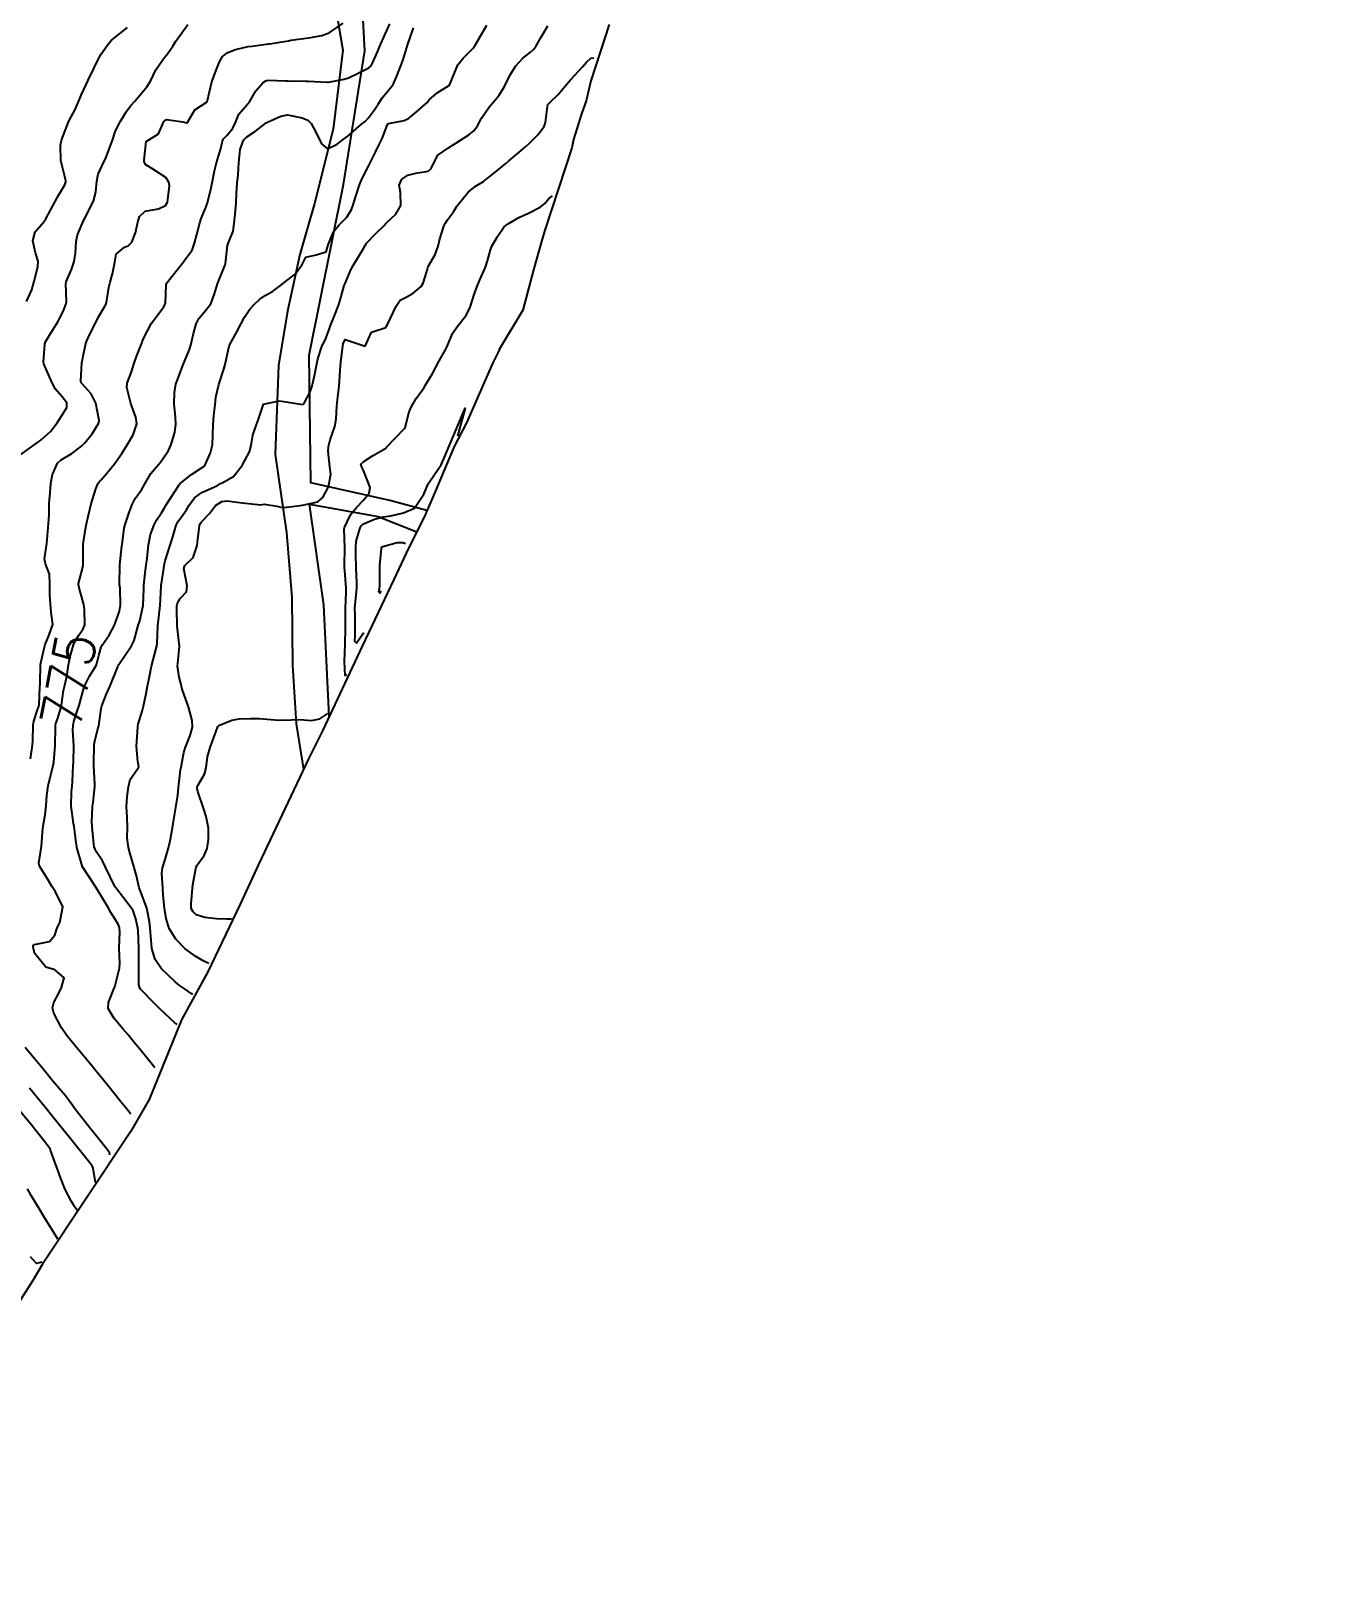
# Model space of a CAD drawing. Header units: metres. Extents: x 318500 to 325275, y 7408834 to 7428799.
# Drawn here: x 324009.8 to 324139.4, y 7420015.6 to 7420168.2 of the extents above; entities that cross this region are included whole.
import ezdxf
from ezdxf.enums import TextEntityAlignment as Align

# ---------------------------------------------------------------- set-up
doc = ezdxf.new("R2010")
doc.units = ezdxf.units.M
doc.header["$MEASUREMENT"] = 0
for name, color, linetype in [('Area', 45, 'Continuous'), ('Cotas', 45, 'Continuous'), ('Curvas de Nivel 1m', 11, 'Continuous'), ('Curvas de Nivel 5m', 15, 'Continuous'), ('Vias Primárias', 230, 'Continuous'), ('Vias Secundárias', 230, 'Continuous')]:
    doc.layers.add(name, color=color, linetype=linetype)
doc.styles.add('Style-STANDARD', font='STANDARD.shx')

msp = doc.modelspace()

# ---------------------------------------------------------------- linework, layer by layer
at = {"layer": 'Area'}
msp.add_lwpolyline([(324067.12, 7420168.86), (324065.32, 7420163.28), (324064.84, 7420161.31), (324064.43, 7420160.1), (324063.59, 7420157.46), (324063.43, 7420156.64), (324060.76, 7420148.46), (324060.41, 7420147.33), (324059.63, 7420144.53), (324058.56, 7420140.55), (324056.24, 7420136.64), (324056.28, 7420136.7), (324055.58, 7420135.24), (324053, 7420129.37), (324051.75, 7420127), (324049.91, 7420122.61), (324048.79, 7420120.02), (324047.27, 7420116.99), (324045.78, 7420113.81), (324042.64, 7420107.2), (324038.7, 7420098.81), (324037.33, 7420096.05), (324032.36, 7420085.57), (324030.55, 7420081.62), (324027.35, 7420074.92), (324024.72, 7420070.14), (324021.52, 7420062.24), (324019.66, 7420059.06), (324010.95, 7420045.93), (324010.09, 7420044.47), (324010.06, 7420044.4), (324008.01, 7420041.18)], dxfattribs=at)
at = {"layer": 'Curvas de Nivel 1m', "flags": 128}
for points, elevation in [([(324008.8, 7420126.22), (324010.45, 7420127.4), (324010.66, 7420127.54), (324010.81, 7420127.66), (324011.72, 7420128.49), (324012.41, 7420129.37), (324012.57, 7420129.63), (324012.85, 7420130.09), (324013.34, 7420130.88), (324013.35, 7420131.36), (324012.88, 7420131.95), (324012.22, 7420132.7), (324011.87, 7420133.38), (324011.09, 7420135.21), (324011.04, 7420135.39), (324011.18, 7420137.15), (324011.25, 7420137.39), (324011.65, 7420138.07), (324012.45, 7420139.37), (324012.64, 7420139.7), (324012.99, 7420140.39), (324013.27, 7420141.08), (324013.31, 7420141.36), (324013.25, 7420143.13), (324013.29, 7420143.36), (324013.81, 7420144.58), (324014.08, 7420145.35), (324014.22, 7420146.19), (324014.28, 7420147.35), (324014.42, 7420148.02), (324014.97, 7420149.34), (324015.02, 7420149.43), (324015.11, 7420149.58), (324016, 7420151.33), (324016.24, 7420152.23), (324016.33, 7420153.32), (324016.46, 7420154.03), (324017.07, 7420155.31), (324017.19, 7420155.53), (324017.86, 7420157.3), (324018.19, 7420158.33), (324018.68, 7420159.29), (324018.9, 7420159.63), (324019.25, 7420160.19), (324019.71, 7420160.83), (324020.09, 7420161.27), (324020.64, 7420161.9), (324021.28, 7420162.69), (324021.64, 7420163.25), (324022.19, 7420164.36), (324022.76, 7420165.24), (324023, 7420165.56), (324023.33, 7420165.95), (324023.86, 7420166.7), (324024.17, 7420167.22), (324025.37, 7420168.86)], 773), ([(324009.75, 7420096.05), (324009.95, 7420097.39), (324009.98, 7420097.83), (324010.01, 7420099.39), (324010.07, 7420099.77), (324010.46, 7420100.9), (324010.59, 7420101.27), (324010.61, 7420101.39), (324010.69, 7420103.19), (324010.7, 7420103.39), (324010.7, 7420103.59), (324010.74, 7420105.39), (324011.07, 7420106.86), (324011.22, 7420107.38), (324011.6, 7420108.34), (324011.96, 7420109.37), (324011.81, 7420110.59), (324011.73, 7420111.37), (324011.68, 7420112.31), (324011.66, 7420113.37), (324011.62, 7420114.35), (324011.23, 7420115.38), (324011.15, 7420115.87), (324011.37, 7420117.38), (324011.48, 7420118.59), (324011.55, 7420119.38), (324011.59, 7420120.25), (324011.61, 7420121.38), (324011.69, 7420122.43), (324011.77, 7420123.37), (324011.92, 7420124.23), (324012.44, 7420125.37), (324012.79, 7420125.68), (324013.84, 7420126.31), (324014.81, 7420127.03), (324015.12, 7420127.34), (324015.87, 7420128.28), (324016.51, 7420129.31), (324016.56, 7420129.6), (324016.22, 7420131.32), (324015.78, 7420132.22), (324014.89, 7420133.22), (324014.79, 7420133.34), (324014.75, 7420133.48), (324014.85, 7420135.34), (324014.86, 7420135.41), (324014.93, 7420135.8), (324015.19, 7420137.09), (324015.26, 7420137.34), (324015.52, 7420137.9), (324016.22, 7420139.32), (324016.47, 7420139.82), (324016.99, 7420140.71), (324017.21, 7420141.09), (324017.29, 7420141.31), (324017.53, 7420142.79), (324017.64, 7420143.3), (324017.9, 7420144.15), (324018.11, 7420145.29), (324018.25, 7420146.1), (324019.07, 7420146.77), (324019.44, 7420146.91), (324019.8, 7420147.27), (324020.17, 7420148.19), (324020.38, 7420149.27), (324020.55, 7420149.83), (324021.12, 7420150.34), (324022.46, 7420150.58), (324023.13, 7420150.91), (324023.33, 7420151.23), (324023.53, 7420152.85), (324023.48, 7420153.23), (324023.17, 7420153.68), (324021.96, 7420154.47), (324021.19, 7420154.94), (324021.03, 7420155.26), (324021.04, 7420155.42), (324021.21, 7420157.26), (324022.45, 7420158.01), (324022.98, 7420159.23), (324023.09, 7420159.39), (324023.24, 7420159.45), (324024.86, 7420159.21), (324025.24, 7420159.12), (324025.31, 7420159.13), (324025.34, 7420159.2), (324026.04, 7420160.41), (324027.27, 7420161.18), (324027.73, 7420163.17), (324028.15, 7420164.32), (324028.48, 7420165.16), (324028.78, 7420165.7), (324029.33, 7420166.1), (324030.09, 7420166.39), (324031.34, 7420166.67), (324031.74, 7420166.72), (324033.35, 7420166.94), (324033.48, 7420166.96), (324034.29, 7420167.09), (324035.35, 7420167.26), (324035.58, 7420167.3), (324037.36, 7420167.55), (324038.63, 7420167.76), (324039.36, 7420168.03), (324040.75, 7420169)], 774), ([(324024.29, 7420069.68), (324024.05, 7420069.87), (324022.6, 7420071.22), (324022.08, 7420071.73), (324020.62, 7420073.24), (324020.48, 7420073.62), (324020.5, 7420075.25), (324020.51, 7420076.88), (324020.5, 7420077.25), (324020.42, 7420079), (324020.4, 7420079.25), (324020.19, 7420080.18), (324019.92, 7420080.98), (324019.75, 7420081.26), (324018.23, 7420083.23), (324018.19, 7420083.28), (324018.13, 7420083.39), (324017.19, 7420085.3), (324016.88, 7420085.91), (324016.28, 7420086.86), (324016.08, 7420087.31), (324016.04, 7420087.56), (324015.86, 7420089.31), (324015.83, 7420089.8), (324015.91, 7420091.31), (324015.96, 7420091.7), (324016.12, 7420093.31), (324016.13, 7420093.55), (324016.03, 7420095.31), (324016.03, 7420095.68), (324016.05, 7420097.31), (324016.09, 7420097.65), (324016.44, 7420099), (324016.52, 7420099.31), (324016.75, 7420101.02), (324016.82, 7420101.3), (324017.3, 7420102.49), (324017.64, 7420103.29), (324018.4, 7420105.16), (324018.45, 7420105.28), (324018.47, 7420105.33), (324018.52, 7420105.41), (324019.78, 7420107.26), (324020.03, 7420107.78), (324020.44, 7420109.25), (324020.58, 7420109.72), (324020.92, 7420111.26), (324020.99, 7420112.89), (324021, 7420113.25), (324021.14, 7420114.76), (324021.21, 7420115.25), (324021.31, 7420115.89), (324021.45, 7420117.25), (324021.66, 7420118.28), (324022.01, 7420119.24), (324022.25, 7420119.71), (324022.73, 7420120.44), (324023.03, 7420120.93), (324023.21, 7420121.22), (324024.08, 7420122.54), (324024.48, 7420123.2), (324024.61, 7420123.35), (324024.76, 7420123.48), (324025.72, 7420124.25), (324026.79, 7420124.94), (324026.93, 7420125.03), (324027.06, 7420125.18), (324027.59, 7420126.39), (324027.8, 7420127.17), (324027.83, 7420128.17), (324027.86, 7420129.16), (324027.94, 7420130.08), (324028.05, 7420131.16), (324028.14, 7420131.9), (324028.44, 7420133.16), (324028.92, 7420134.67), (324029.04, 7420135.15), (324029.38, 7420136.71), (324029.53, 7420137.14), (324030.22, 7420138.39), (324030.62, 7420139.13), (324030.98, 7420139.84), (324031.49, 7420140.62), (324031.93, 7420141.11), (324032.48, 7420141.64), (324033.01, 7420141.99), (324033.74, 7420142.37), (324034.66, 7420143.08), (324035.03, 7420143.39), (324036, 7420144.1), (324036.68, 7420145.05), (324037.07, 7420145.8), (324038.07, 7420146.03), (324039.07, 7420146.32), (324039.27, 7420147.02), (324039.81, 7420148.29), (324040.36, 7420149), (324040.74, 7420149.37), (324041.12, 7420149.77), (324041.58, 7420150.53), (324041.74, 7420150.98), (324042.03, 7420151.85), (324042.39, 7420152.97), (324042.6, 7420153.54), (324043.19, 7420154.67), (324043.28, 7420154.86), (324043.33, 7420154.96), (324043.96, 7420156.21), (324044.33, 7420156.95), (324044.61, 7420157.57), (324045.14, 7420158.94), (324045.18, 7420159.01), (324045.24, 7420159.05), (324046.82, 7420159.34), (324047.25, 7420159.54), (324047.99, 7420160.16), (324048.84, 7420160.89), (324049.05, 7420161.11), (324049.28, 7420161.38), (324050.07, 7420162.1), (324051.3, 7420162.86), (324052.14, 7420164.85), (324052.66, 7420165.51), (324053.34, 7420166.21), (324053.64, 7420166.53), (324053.86, 7420166.82), (324054.42, 7420167.77), (324054.99, 7420168.81)], 777), ([(324025.84, 7420072.66), (324025.69, 7420072.77), (324025.09, 7420073.19), (324024.51, 7420073.6), (324024.11, 7420073.92), (324023.44, 7420074.54), (324022.74, 7420075.22), (324022.13, 7420076.14), (324021.79, 7420077.23), (324021.74, 7420077.65), (324021.61, 7420079.24), (324021.55, 7420079.87), (324021.3, 7420081.24), (324020.72, 7420082.74), (324020.53, 7420083.25), (324020.25, 7420084.45), (324020.03, 7420085.25), (324019.63, 7420086.61), (324019.46, 7420087.26), (324019.35, 7420088.21), (324019.37, 7420089.26), (324019.35, 7420090.24), (324019.28, 7420091.27), (324019.34, 7420092.26), (324019.46, 7420093.26), (324019.63, 7420094), (324020.39, 7420095.09), (324020.46, 7420095.18), (324020.48, 7420095.25), (324020.4, 7420095.79), (324020.26, 7420097.25), (324020.38, 7420099.2), (324020.39, 7420099.25), (324020.4, 7420099.29), (324020.44, 7420099.46), (324020.86, 7420100.85), (324020.96, 7420101.25), (324021.21, 7420102.53), (324021.34, 7420103.24), (324021.54, 7420104.21), (324021.74, 7420105.24), (324021.9, 7420105.86), (324022.29, 7420107.23), (324022.32, 7420107.47), (324022.38, 7420109.23), (324022.6, 7420111.23), (324022.71, 7420113.15), (324022.72, 7420113.23), (324022.96, 7420114.92), (324023, 7420115.22), (324023.11, 7420115.67), (324023.6, 7420117.22), (324023.86, 7420118.04), (324024.21, 7420119.21), (324024.37, 7420119.55), (324024.72, 7420120.04), (324025.21, 7420120.72), (324025.48, 7420121.19), (324026.01, 7420121.92), (324026.75, 7420122.44), (324028.28, 7420123.16), (324028.59, 7420123.33), (324028.76, 7420123.42), (324029.88, 7420124.03), (324030.75, 7420125.12), (324030.76, 7420125.15), (324030.79, 7420125.2), (324031.46, 7420126.47), (324031.64, 7420127.11), (324031.81, 7420128.13), (324032.13, 7420129.11), (324032.32, 7420129.63), (324032.81, 7420131.1), (324032.82, 7420131.15), (324032.87, 7420131.22), (324034.42, 7420131.54), (324034.88, 7420131.49), (324036.75, 7420131.17), (324036.87, 7420131.24), (324037.49, 7420132.44), (324037.68, 7420133.03), (324037.93, 7420134.01), (324038.11, 7420135.03), (324038.24, 7420135.72), (324038.66, 7420137.02), (324038.76, 7420137.21), (324038.96, 7420137.57), (324039.36, 7420138.63), (324039.5, 7420139.01), (324039.88, 7420139.89), (324040.29, 7420141), (324040.46, 7420141.54), (324040.87, 7420142.99), (324040.91, 7420143.11), (324041.04, 7420143.42), (324041.52, 7420144.52), (324041.75, 7420144.98), (324042.77, 7420146.65), (324042.94, 7420146.96), (324042.99, 7420147.05), (324043.08, 7420147.18), (324043.96, 7420148.09), (324044.81, 7420148.94), (324044.96, 7420149.1), (324045.11, 7420149.25), (324045.98, 7420150.07), (324046.47, 7420150.92), (324046.44, 7420152.2), (324046.32, 7420152.92), (324046.56, 7420153.53), (324047.18, 7420153.93), (324047.95, 7420154.12), (324049.18, 7420154.33), (324049.49, 7420154.57), (324049.62, 7420154.88), (324050.15, 7420155.92), (324051.22, 7420156.64), (324051.36, 7420156.72), (324051.56, 7420156.85), (324053.23, 7420157.93), (324053.73, 7420158.33), (324054.07, 7420158.82), (324054.48, 7420159.58), (324055.27, 7420160.74), (324055.3, 7420160.78), (324055.33, 7420160.81), (324056.24, 7420161.84), (324056.78, 7420162.79), (324057.31, 7420163.88), (324057.88, 7420164.77), (324058.57, 7420165.53), (324059.34, 7420166.13), (324059.68, 7420166.41), (324059.9, 7420166.74), (324060.42, 7420167.69), (324061.07, 7420168.73)], 778), ([(324009.35, 7420141.41), (324009.89, 7420142.54), (324010.13, 7420143.4), (324010.49, 7420144.84), (324010.5, 7420145.4), (324010.25, 7420146.21), (324009.98, 7420147.41), (324010.21, 7420148.29), (324011.11, 7420149.32), (324011.14, 7420149.36), (324011.15, 7420149.39), (324011.23, 7420149.51), (324012.23, 7420151.37), (324012.55, 7420151.96), (324013.15, 7420152.96), (324013.27, 7420153.25), (324013.27, 7420153.36), (324013.17, 7420153.79), (324012.75, 7420155.37), (324012.74, 7420156.9), (324012.83, 7420157.37), (324012.93, 7420157.65), (324013.23, 7420158.43), (324013.48, 7420159.12), (324013.59, 7420159.36), (324014.17, 7420160.44), (324014.59, 7420161.35), (324014.78, 7420161.84), (324015.29, 7420162.97), (324015.47, 7420163.34), (324016.08, 7420164.56), (324016.43, 7420165.32), (324016.74, 7420165.9), (324017.34, 7420166.79), (324017.57, 7420167.08), (324017.79, 7420167.3), (324019.36, 7420168.56)], 772), ([(324022.08, 7420065.41), (324021.99, 7420065.52), (324020.58, 7420067.24), (324020.03, 7420067.92), (324019.43, 7420068.66), (324018.92, 7420069.27), (324018.06, 7420070.29), (324017.46, 7420071.29), (324017.48, 7420071.88), (324018.06, 7420073.28), (324018.1, 7420073.42), (324018.58, 7420075.27), (324018.61, 7420075.76), (324018.53, 7420077.27), (324018.61, 7420078.84), (324018.59, 7420079.27), (324018.49, 7420079.58), (324018.19, 7420080.06), (324017.72, 7420080.81), (324017.44, 7420081.29), (324016.23, 7420083.31), (324014.91, 7420085.32), (324014.35, 7420087.26), (324014.34, 7420087.33), (324014.29, 7420087.73), (324014.07, 7420089.33), (324014.01, 7420089.64), (324013.79, 7420091.34), (324013.83, 7420092.81), (324013.89, 7420093.34), (324013.92, 7420093.78), (324013.97, 7420095.34), (324014, 7420095.74), (324014.04, 7420097.34), (324013.96, 7420098.87), (324013.97, 7420099.34), (324014.05, 7420099.73), (324014.46, 7420100.98), (324014.56, 7420101.24), (324014.58, 7420101.33), (324014.98, 7420102.83), (324015.15, 7420103.32), (324015.59, 7420104.24), (324016.26, 7420105.31), (324016.34, 7420105.5), (324016.53, 7420106.27), (324016.75, 7420107.1), (324016.85, 7420107.31), (324017.55, 7420108.31), (324018.07, 7420109.29), (324018.59, 7420110.68), (324018.69, 7420111.28), (324018.63, 7420112.97), (324018.59, 7420113.28), (324018.59, 7420113.32), (324018.62, 7420115.28), (324018.67, 7420115.89), (324018.81, 7420117.15), (324018.83, 7420117.28), (324019.05, 7420118.93), (324019.13, 7420119.28), (324019.53, 7420120.47), (324019.82, 7420121.27), (324020.14, 7420121.87), (324020.75, 7420122.73), (324021.06, 7420123.26), (324021.68, 7420124.35), (324022.45, 7420125.24), (324022.61, 7420125.42), (324022.8, 7420125.68), (324023.43, 7420126.61), (324023.71, 7420127.22), (324024.05, 7420128.43), (324024.17, 7420129.21), (324024.12, 7420129.94), (324024.01, 7420131.21), (324024.04, 7420132.36), (324024.18, 7420133.21), (324024.92, 7420135.2), (324025.51, 7420136.63), (324025.68, 7420137.19), (324025.92, 7420138.23), (324026.19, 7420139.19), (324026.45, 7420139.71), (324026.99, 7420140.34), (324027.62, 7420141.17), (324028.01, 7420142.17), (324028.3, 7420143.16), (324029.05, 7420145.03), (324029.08, 7420145.15), (324029.28, 7420146.94), (324029.35, 7420147.15), (324029.86, 7420148.38), (324029.96, 7420149.14), (324030.06, 7420150.07), (324030.16, 7420151.13), (324030.17, 7420152.1), (324030.25, 7420153.13), (324030.34, 7420153.97), (324030.4, 7420155.13), (324030.56, 7420156.48), (324030.76, 7420157.13), (324030.92, 7420157.42), (324031.22, 7420157.73), (324032.07, 7420158.27), (324033.12, 7420159.1), (324033.19, 7420159.16), (324033.24, 7420159.19), (324034.57, 7420159.76), (324035.25, 7420159.9), (324036.68, 7420159.62), (324037.25, 7420159.38), (324037.6, 7420159.04), (324038.06, 7420158.2), (324038.62, 7420157.03), (324039.21, 7420156.54), (324040.16, 7420157.01), (324040.75, 7420157.47), (324041.22, 7420157.79), (324042.58, 7420158.97), (324042.94, 7420159.26), (324043.25, 7420159.56), (324043.84, 7420160.37), (324044.23, 7420160.95), (324044.64, 7420161.58), (324045.28, 7420162.37), (324045.71, 7420162.93), (324046.06, 7420163.69), (324046.54, 7420164.92), (324046.74, 7420165.5), (324047.17, 7420166.91), (324047.36, 7420167.49), (324047.73, 7420168.54)], 776), ([(324027.43, 7420075.75), (324026.95, 7420075.98), (324026.14, 7420076.43), (324025.09, 7420077.19), (324024.16, 7420078.14), (324023.51, 7420079.21), (324023.19, 7420080.21), (324023.04, 7420081.22), (324022.92, 7420082.52), (324022.86, 7420083.22), (324022.79, 7420084.69), (324022.85, 7420085.22), (324023.11, 7420086.06), (324023.43, 7420087.21), (324023.61, 7420087.89), (324023.84, 7420089.21), (324023.89, 7420089.63), (324024.16, 7420091.2), (324024.35, 7420092.43), (324024.43, 7420093.2), (324024.64, 7420094.94), (324024.68, 7420095.2), (324024.95, 7420096.65), (324025.11, 7420097.19), (324025.6, 7420098.35), (324025.83, 7420099.18), (324025.78, 7420099.85), (324025.41, 7420101.19), (324024.84, 7420102.85), (324024.74, 7420103.2), (324024.7, 7420103.4), (324024.51, 7420104.15), (324024.35, 7420105.03), (324024.34, 7420105.2), (324024.52, 7420107.18), (324024.53, 7420107.2), (324024.53, 7420107.22), (324024.3, 7420109.2), (324024.25, 7420110.86), (324024.27, 7420111.2), (324024.33, 7420111.48), (324024.61, 7420111.93), (324025.23, 7420112.59), (324025.28, 7420113.19), (324024.95, 7420114.91), (324025.06, 7420115.2), (324025.87, 7420115.99), (324026.28, 7420117.18), (324026.32, 7420117.54), (324026.52, 7420119.18), (324026.57, 7420119.33), (324026.72, 7420119.53), (324027.51, 7420120.38), (324028.11, 7420121.16), (324028.74, 7420121.56), (324029.24, 7420121.64), (324030.74, 7420121.44), (324032.6, 7420121.24), (324032.74, 7420121.26), (324032.96, 7420121.31), (324034.19, 7420121.08), (324034.74, 7420120.98), (324034.84, 7420120.97), (324035.72, 7420121.06), (324036.74, 7420121.2), (324038.23, 7420121.54), (324038.75, 7420121.94), (324039.32, 7420123.01), (324039.52, 7420124.27), (324039.45, 7420125.01), (324039.27, 7420126.56), (324039.3, 7420127.01), (324039.47, 7420127.66), (324039.93, 7420129), (324040.08, 7420129.77), (324040.14, 7420131), (324040.19, 7420131.69), (324040.36, 7420133), (324040.47, 7420134.55), (324040.5, 7420135), (324040.54, 7420135.38), (324040.71, 7420136.99), (324040.75, 7420137.2), (324040.96, 7420137.62), (324042.95, 7420136.96), (324043.58, 7420138.35), (324044.98, 7420138.83), (324045.03, 7420138.89), (324045.06, 7420138.94), (324045.16, 7420139.11), (324046.01, 7420140.92), (324046.41, 7420141.52), (324047.01, 7420141.82), (324047.7, 7420142.22), (324048.48, 7420142.89), (324048.7, 7420143.22), (324049.05, 7420144.38), (324049.16, 7420144.78), (324049.2, 7420144.88), (324049.89, 7420146.06), (324050.17, 7420146.87), (324050.36, 7420147.6), (324050.74, 7420148.86), (324050.86, 7420149.12), (324051.12, 7420149.49), (324051.69, 7420150.3), (324052.03, 7420150.85), (324053.15, 7420152.25), (324053.87, 7420152.82), (324054.67, 7420153.31), (324055.17, 7420153.69), (324055.79, 7420154.19), (324056.52, 7420154.79), (324056.9, 7420155.08), (324057.2, 7420155.33), (324057.98, 7420156), (324058.86, 7420156.76), (324059.22, 7420157.08), (324060.05, 7420157.92), (324060.69, 7420158.74), (324060.83, 7420159.15), (324061.01, 7420160.73), (324061.07, 7420160.93), (324061.28, 7420161.16), (324062.09, 7420161.92), (324062.74, 7420162.71), (324063.31, 7420163.39), (324064.49, 7420164.68), (324064.88, 7420165.12), (324065.33, 7420165.53), (324065.63, 7420165.57)], 779), ([(324042.8, 7420108.52), (324042.08, 7420107.52), (324041.92, 7420107.69), (324041.94, 7420108.34), (324041.95, 7420108.97), (324041.94, 7420110.31), (324041.93, 7420110.97), (324041.97, 7420111.61), (324042.1, 7420112.97), (324042.11, 7420113.49), (324042.05, 7420114.97), (324042.01, 7420116.3), (324042, 7420116.97), (324042.05, 7420117.61), (324042.43, 7420118.96), (324042.53, 7420119.15), (324042.72, 7420119.3), (324043.86, 7420119.81), (324044.73, 7420120.03), (324045.5, 7420120.15), (324046.73, 7420120.42), (324047.83, 7420120.89), (324048.75, 7420122.3), (324049.2, 7420123.31), (324050.25, 7420124.87), (324050.46, 7420125.2), (324050.81, 7420125.95), (324052.87, 7420130.83), (324052.11, 7420128.04)], 781), ([(324044.51, 7420112.65), (324044.39, 7420112.47), (324044.3, 7420112.61), (324044.37, 7420112.94), (324044.39, 7420113.18), (324044.38, 7420114.94), (324044.38, 7420115.22), (324044.56, 7420116.94), (324044.6, 7420117.02), (324044.68, 7420117.08), (324046.12, 7420117.48), (324046.69, 7420117.5), (324046.93, 7420117.38)], 782), ([(324017.62, 7420056.78), (324017.57, 7420056.98), (324017.37, 7420057.29), (324015.91, 7420059.1), (324015.74, 7420059.31), (324015.01, 7420060.23), (324014.16, 7420061.33), (324013.94, 7420061.64), (324013.23, 7420062.62), (324012.61, 7420063.35), (324011.97, 7420064.08), (324010.9, 7420065.38), (324010.01, 7420066.45), (324009.21, 7420067.4)], 774), ([(324016.2, 7420054.03), (324015.98, 7420055.43), (324015.86, 7420055.69), (324014.55, 7420057.32), (324013.89, 7420058.14), (324012.92, 7420059.34), (324011.93, 7420060.58), (324011.29, 7420061.37), (324010.69, 7420062.12), (324009.96, 7420063.02), (324009.65, 7420063.39)], 773), ([(324014.4, 7420051.22), (324014.13, 7420051.65), (324013.81, 7420052.15), (324013.18, 7420053.34), (324012.77, 7420054.42), (324012.44, 7420055.35), (324012.27, 7420055.76), (324011.88, 7420056.87), (324011.75, 7420057.24), (324011.69, 7420057.36), (324011.03, 7420058.23), (324010.11, 7420059.39), (324009.91, 7420059.63), (324008.47, 7420061.4)], 772), ([(324012.47, 7420048.4), (324012.37, 7420048.56), (324011.85, 7420049.42), (324011.78, 7420049.53), (324011.08, 7420050.66), (324010.64, 7420051.38), (324009.82, 7420052.74), (324009.46, 7420053.39)], 771)]:
    msp.add_lwpolyline(points, dxfattribs=dict(at, elevation=elevation))
at = {"layer": 'Curvas de Nivel 5m', "flags": 128}
for points, elevation in [([(324019.72, 7420060.82), (324019.61, 7420060.93), (324019.33, 7420061.26), (324018.71, 7420062.03), (324017.96, 7420062.98), (324017.82, 7420063.15), (324017.71, 7420063.28), (324016.38, 7420064.91), (324016.05, 7420065.31), (324015.99, 7420065.38), (324014.39, 7420067.33), (324014.02, 7420067.78), (324013.33, 7420068.64), (324012.84, 7420069.35), (324012.06, 7420070.81), (324011.95, 7420071.36), (324012.08, 7420071.86), (324012.59, 7420072.85), (324012.84, 7420073.35), (324013.09, 7420074.32), (324012.12, 7420075.15), (324011.95, 7420075.19), (324011.27, 7420075.37), (324010.14, 7420076.75), (324010.03, 7420077.39), (324010.03, 7420077.51), (324010.15, 7420077.64), (324011.62, 7420077.91), (324012.17, 7420078.55), (324012.35, 7420079.18), (324012.42, 7420079.36), (324012.65, 7420079.82), (324012.96, 7420081.35), (324012.22, 7420082.84), (324011.91, 7420083.36), (324011.38, 7420084.23), (324010.64, 7420085.38), (324010.58, 7420085.7), (324010.83, 7420087.38), (324010.95, 7420088.73), (324011.01, 7420089.38), (324011.2, 7420090.5), (324011.3, 7420091.38), (324011.37, 7420092.39), (324011.5, 7420093.37), (324011.67, 7420094.07), (324011.99, 7420095.37), (324012.05, 7420095.71), (324012.21, 7420097.36), (324012.22, 7420099.15), (324012.23, 7420099.36), (324012.28, 7420099.53), (324012.45, 7420100.07), (324012.75, 7420101.07), (324012.81, 7420101.35), (324013.03, 7420102.82), (324013.15, 7420103.35), (324013.35, 7420104.19), (324013.51, 7420105.35), (324013.68, 7420106.2), (324014.02, 7420107.34), (324014.19, 7420107.7), (324014.56, 7420108.3), (324014.98, 7420108.92), (324015.13, 7420109.32), (324015.11, 7420110.81), (324015.04, 7420111.33), (324014.62, 7420112.88), (324014.52, 7420113.33), (324014.52, 7420113.44), (324014.64, 7420113.93), (324014.93, 7420115.05), (324014.98, 7420115.33), (324014.99, 7420115.65), (324014.98, 7420117.34), (324015.2, 7420118.83), (324015.32, 7420119.33), (324015.46, 7420120.07), (324015.76, 7420121.32), (324016.23, 7420122.8), (324016.43, 7420123.31), (324016.57, 7420123.51), (324016.77, 7420123.7), (324017.5, 7420124.57), (324018.07, 7420125.29), (324018.8, 7420126.32), (324019.18, 7420126.9), (324019.42, 7420127.27), (324019.92, 7420128.18), (324020.29, 7420129.27), (324020.2, 7420129.91), (324019.7, 7420131.27), (324019.3, 7420132.86), (324019.33, 7420133.28), (324019.76, 7420134.42), (324020.02, 7420135.27), (324020.26, 7420135.94), (324020.79, 7420137.26), (324020.83, 7420137.38), (324020.95, 7420137.71), (324021.74, 7420139.25), (324022.99, 7420140.86), (324023.14, 7420141.23), (324023.21, 7420143.04), (324023.27, 7420143.23), (324024.03, 7420144.21), (324024.83, 7420145.2), (324024.92, 7420145.33), (324025.05, 7420145.52), (324025.77, 7420146.49), (324026.02, 7420147.19), (324026.24, 7420148.04), (324026.54, 7420149.19), (324026.67, 7420149.62), (324027.13, 7420150.72), (324027.3, 7420151.18), (324027.68, 7420152.65), (324027.77, 7420153.17), (324028, 7420154.35), (324028.2, 7420155.16), (324028.62, 7420156.58), (324028.76, 7420157.16), (324028.87, 7420157.5), (324029.22, 7420157.87), (324029.81, 7420158.57), (324030.08, 7420159.14), (324030.41, 7420159.97), (324031.27, 7420160.98), (324031.35, 7420161.04), (324031.43, 7420161.12), (324032.1, 7420162.29), (324032.81, 7420163.1), (324033.1, 7420163.29), (324033.29, 7420163.33), (324035.07, 7420163.29), (324035.29, 7420163.29), (324037.08, 7420163.25), (324037.29, 7420163.24), (324039.19, 7420163.13), (324039.29, 7420163.13), (324040.85, 7420163.44), (324041.3, 7420163.58), (324042.25, 7420164.03), (324043.31, 7420164.57), (324043.52, 7420164.77), (324043.63, 7420164.97), (324044.15, 7420166.14), (324044.49, 7420166.95), (324045.37, 7420168.94)], 775), ([(324041.08, 7420104.39), (324040.96, 7420104.3), (324040.89, 7420105.69), (324040.94, 7420107.37), (324040.99, 7420108.98), (324040.99, 7420109.39), (324040.99, 7420110.98), (324041.05, 7420112.56), (324041.05, 7420112.98), (324040.91, 7420114.73), (324040.89, 7420114.99), (324040.9, 7420115.22), (324040.93, 7420116.99), (324040.87, 7420118.82), (324040.89, 7420118.99), (324041.49, 7420120.22), (324042.09, 7420120.97), (324042.75, 7420121.66), (324043.34, 7420122.37), (324043.44, 7420122.95), (324042.79, 7420124.64), (324042.61, 7420124.96), (324042.5, 7420125.26), (324042.8, 7420125.53), (324043.66, 7420126.1), (324044.82, 7420126.74), (324044.94, 7420126.82), (324045.05, 7420126.94), (324046.84, 7420128.8), (324046.9, 7420128.91), (324047.31, 7420130.45), (324047.49, 7420130.9), (324048.01, 7420131.76), (324048.78, 7420132.88), (324048.9, 7420133.07), (324049.59, 7420134.2), (324049.95, 7420134.87), (324050.29, 7420135.51), (324050.95, 7420136.66), (324051.04, 7420136.86), (324051.6, 7420138.22), (324052.02, 7420138.84), (324052.99, 7420140.08), (324053.36, 7420140.82), (324053.75, 7420142.09), (324054, 7420142.82), (324054.31, 7420143.54), (324054.86, 7420144.8), (324055.07, 7420145.44), (324055.36, 7420146.51), (324055.47, 7420146.8), (324056.05, 7420147.84), (324056.7, 7420148.78), (324056.92, 7420148.98), (324057.11, 7420149.1), (324058.17, 7420149.72), (324059.13, 7420150.17), (324060.31, 7420150.74), (324060.76, 7420151.12), (324061.15, 7420151.6), (324061.53, 7420151.86)], 780), ([(324029.69, 7420080.14), (324029.18, 7420080.13), (324028.19, 7420080.18), (324027.04, 7420080.31), (324026.19, 7420080.58), (324025.87, 7420080.85), (324025.7, 7420081.18), (324025.69, 7420081.7), (324025.82, 7420083.18), (324025.86, 7420083.55), (324026.14, 7420085.17), (324026.26, 7420085.46), (324026.99, 7420086.45), (324027.28, 7420087.16), (324027.41, 7420088.05), (324027.4, 7420089.16), (324027.18, 7420090.31), (324026.91, 7420091.16), (324026.36, 7420092.79), (324026.27, 7420093.09), (324026.27, 7420093.17), (324026.29, 7420093.25), (324026.36, 7420093.38), (324027.02, 7420094.52), (324027.16, 7420095.16), (324027.32, 7420096.24), (324027.58, 7420097.16), (324027.8, 7420097.78), (324028.3, 7420099.15), (324028.34, 7420099.25), (324028.44, 7420099.33), (324029.72, 7420099.86), (324030.45, 7420100), (324031.52, 7420100.04), (324032.45, 7420100.03), (324033.58, 7420099.95), (324034.45, 7420099.88), (324035.59, 7420099.92), (324036.45, 7420099.94), (324037.63, 7420099.85), (324038.45, 7420100), (324039.23, 7420100.54)], 780), ([(324010.89, 7420046.11), (324010.35, 7420045.99), (324009.74, 7420046.64)], 770)]:
    msp.add_lwpolyline(points, dxfattribs=dict(at, elevation=elevation))
at = {"layer": 'Vias Primárias'}
for points in [[(323415.83, 7419583.3), (323419.05, 7419572.75), (323421.03, 7419562.09), (323421.35, 7419557.37), (323421.62, 7419546.02), (323420.65, 7419534.77), (323419.85, 7419529.55), (323419.49, 7419524.99, 0.238184), (323422.13, 7419522.67), (323425.33, 7419521.77), (323439.38, 7419519.04), (323447.04, 7419517.34, 0.392019), (323449.51, 7419518.78), (323449.89, 7419520.08), (323454.11, 7419536.78), (323456.93, 7419548.51), (323462.14, 7419572.41), (323463.2, 7419579.6, 0.075507), (323463.15, 7419593.44, 0), (323461.93, 7419601.3, 0.173993), (323443.83, 7419629.61, 0.279998), (323404.32, 7419640.18, 0.277838)], [(323934.92, 7420316.78, 0), (323936.24, 7420308.85)], [(323715.64, 7420145.55, 0), (323709.04, 7420132.94)], [(323939.28, 7420278.62, 0), (323933.27, 7420270.92)], [(323840.74, 7420005.61, 0), (323839.68, 7420001, -0.226003)], [(323831.09, 7420001.79, 0), (323833.84, 7420008.44, 0.220888)]]:
    msp.add_lwpolyline(points, format="xyb", dxfattribs=at)
at = {"layer": 'Vias Secundárias'}
for points in [[(324042.93, 7420188.37), (324041.03, 7420184.59), (324040.12, 7420181.41), (324039.57, 7420178.19), (324040, 7420170.6), (324040.72, 7420166.32), (324039.75, 7420158.48), (324037.92, 7420151.11), (324036.46, 7420146.06), (324035.25, 7420140.45), (324034.34, 7420135.05), (324034.03, 7420126.22), (324035.13, 7420118.48), (324035.67, 7420112.05), (324035.73, 7420105.34), (324036.1, 7420099.51), (324036.82, 7420094.99)], [(324049.07, 7420120.66), (324045.4, 7420121.65), (324037.56, 7420123.41), (324037.37, 7420136.07), (324040.78, 7420152.99), (324042.91, 7420166.26), (324042.24, 7420178.5), (324044.07, 7420184.72), (324046.49, 7420185.52)], [(324039.38, 7420100.27), (324038.83, 7420111.3), (324037.43, 7420121.29), (324044.24, 7420120.07), (324048.06, 7420118.56)]]:
    msp.add_lwpolyline(points, dxfattribs=at)

# ---------------------------------------------------------------- texts
at = {"layer": 'Cotas', "style": 'Style-STANDARD'}
msp.add_text('775', height=4, rotation=79.4138, dxfattribs=at).set_placement((324013.53, 7420103.82, 775), align=Align.MIDDLE_CENTER)

doc.saveas('drawing.dxf')
